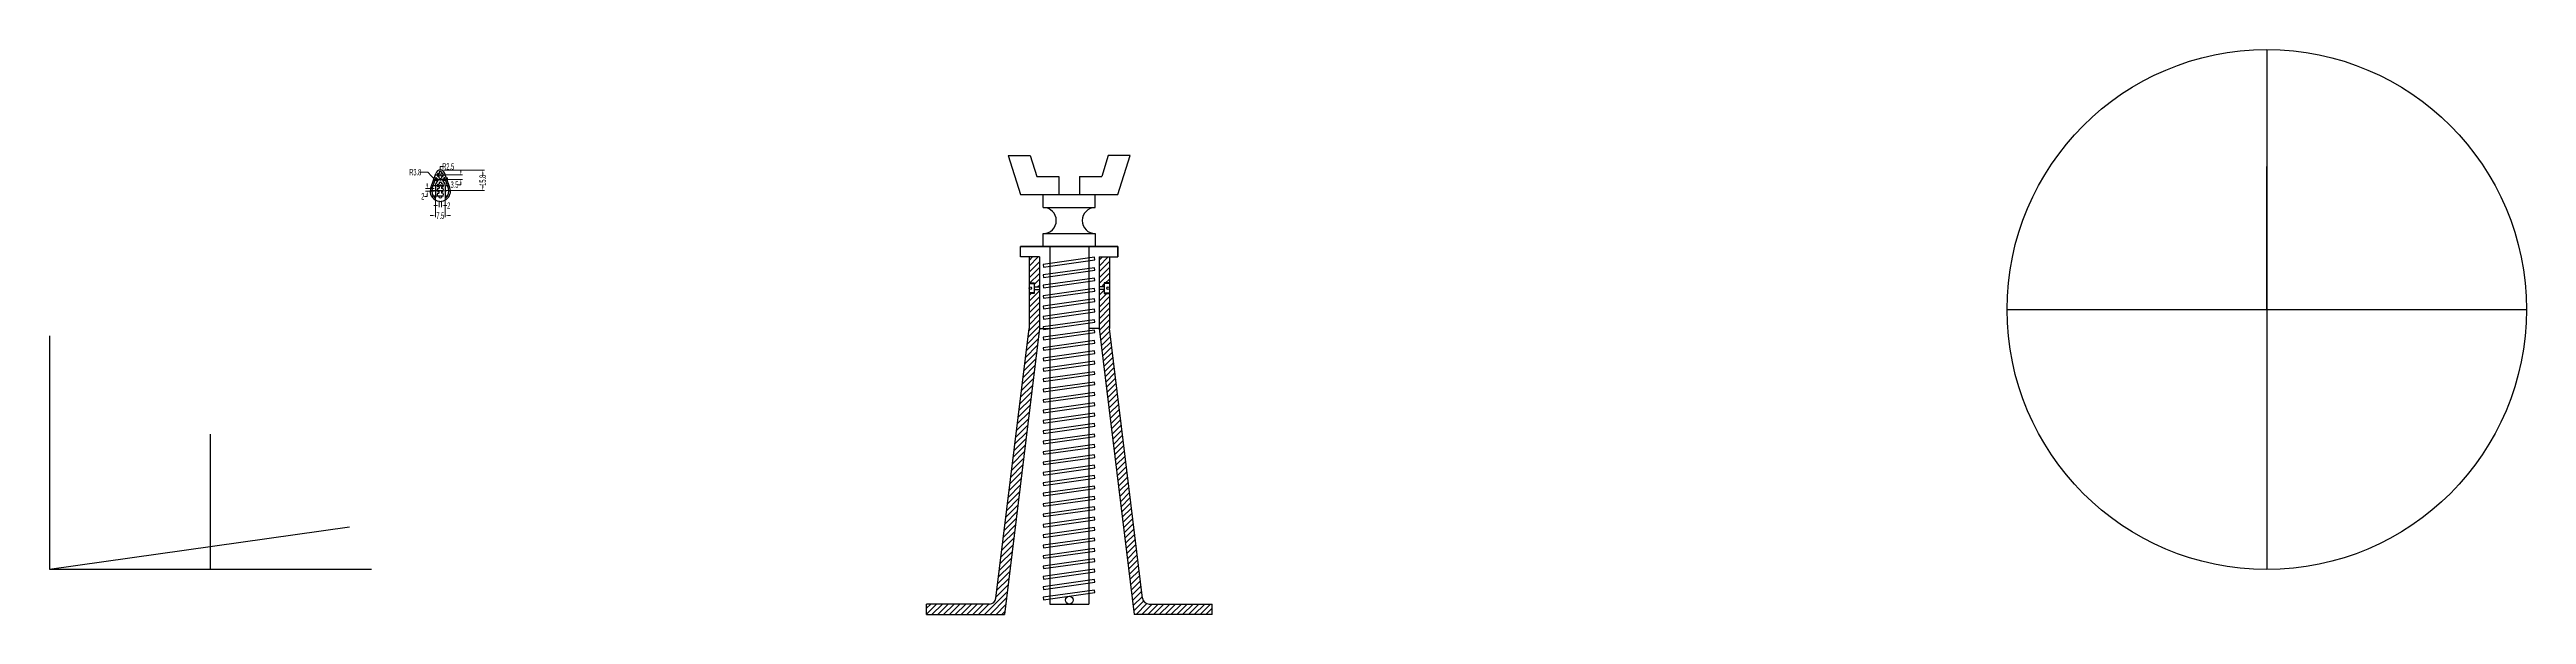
# Model space of a CAD drawing. Header units: millimetres. Extents: x 1568 to 31342, y 459 to 4403.
# Drawn here: x 18484 to 20391, y 2819 to 3254 of the extents above; entities that cross this region are included whole.
import ezdxf

# ---------------------------------------------------------------- set-up
doc = ezdxf.new("R2010")
doc.units = ezdxf.units.MM
doc.header["$LTSCALE"] = 0.5
doc.linetypes.add('CENTER2', pattern=[28.575, 19.05, -3.175, 3.175, -3.175])
doc.layers.add('doted line', color=7, linetype='CENTER2')
doc.layers.add('drawing', color=7, linetype='Continuous')
doc.styles.get("Standard").update_dxf_attribs({"font": 'arial.ttf', "width": 0.5})
doc.dimstyles.new('sarthak', dxfattribs={"dimtxt": 5, "dimasz": 2, "dimexe": 1.25, "dimexo": 3, "dimtad": 0, "dimtoh": 1, "dimdec": 1, "dimdsep": 46, "dimtxsty": 'Standard', "dimcen": 1, "dimclrd": 6, "dimclre": 6, "dimclrt": 6, "dimadec": 0, "dimazin": 0, "dimtfac": 1, "dimtdec": 1, "dimtofl": 0, "dimtmove": 0, "dimatfit": 3, "dimfxl": 1, "dimlwd": 0, "dimlwe": 0, "dimarcsym": 0})

# ---------------------------------------------------------------- blocks, each defined once
blk = doc.blocks.new('*D721')
at = {"layer": 'Defpoints', "color": 0, "transparency": 16777216}
for p in [(18783.6, 3140.5), (18785.6, 3140.5), (18785.6, 3133.7)]:
    blk.add_point(p, dxfattribs=at)
at = {"layer": 'doted line', "color": 6, "linetype": 'Continuous', "lineweight": 0, "transparency": 16777216}
for p, q in [((18781.6, 3133.7), (18779.6, 3133.7)), ((18783.6, 3137.5), (18783.6, 3132.5)), ((18785.6, 3137.5), (18785.6, 3132.5)), ((18787.6, 3133.7), (18789.6, 3133.7))]:
    blk.add_line(p, q, dxfattribs=at)
at = {"layer": 'doted line', "color": 6, "transparency": 16777216}
for points in [[(18781.6, 3134.1), (18781.6, 3133.4), (18783.6, 3133.7)], [(18787.6, 3134.1), (18787.6, 3133.4), (18785.6, 3133.7)]]:
    blk.add_solid(points, dxfattribs=at)
at = {"layer": 'doted line', "color": 6, "transparency": 16777216, "insert": (18791.1, 3133.7), "char_height": 5, "attachment_point": 5}
blk.add_mtext('2', dxfattribs=at)
blk = doc.blocks.new('*D722')
at = {"layer": 'Defpoints', "color": 0, "transparency": 16777216}
for p in [(18780.9, 3142.7), (18788.4, 3142.7), (18788.4, 3126)]:
    blk.add_point(p, dxfattribs=at)
at = {"layer": 'doted line', "color": 6, "linetype": 'Continuous', "lineweight": 0, "transparency": 16777216}
for p, q in [((18780.9, 3139.7), (18780.9, 3124.8)), ((18788.4, 3139.7), (18788.4, 3124.8)), ((18778.9, 3126), (18776.9, 3126)), ((18790.4, 3126), (18792.4, 3126))]:
    blk.add_line(p, q, dxfattribs=at)
at = {"layer": 'doted line', "color": 6, "transparency": 16777216}
for points in [[(18778.9, 3126.4), (18778.9, 3125.7), (18780.9, 3126)], [(18790.4, 3126.4), (18790.4, 3125.7), (18788.4, 3126)]]:
    blk.add_solid(points, dxfattribs=at)
at = {"layer": 'doted line', "color": 6, "transparency": 16777216, "insert": (18784.6, 3126), "char_height": 5, "attachment_point": 5}
blk.add_mtext('7.5', dxfattribs=at)
blk = doc.blocks.new('*D723')
at = {"layer": 'Defpoints', "color": 0, "transparency": 16777216}
for p in [(18784.9, 3157.3), (18784.9, 3153.8), (18800.4, 3153.8)]:
    blk.add_point(p, dxfattribs=at)
at = {"layer": 'doted line', "color": 6, "linetype": 'Continuous', "lineweight": 0, "transparency": 16777216}
for p, q in [((18787.9, 3157.3), (18801.6, 3157.3)), ((18787.9, 3153.8), (18801.6, 3153.8)), ((18800.4, 3149.8), (18798.4, 3149.8)), ((18800.4, 3159.3), (18800.4, 3161.3)), ((18800.4, 3151.8), (18800.4, 3149.8))]:
    blk.add_line(p, q, dxfattribs=at)
at = {"layer": 'doted line', "color": 6, "transparency": 16777216}
for points in [[(18800.1, 3159.3), (18800.7, 3159.3), (18800.4, 3157.3)], [(18800.1, 3151.8), (18800.7, 3151.8), (18800.4, 3153.8)]]:
    blk.add_solid(points, dxfattribs=at)
at = {"layer": 'doted line', "color": 6, "transparency": 16777216, "insert": (18795.5, 3149.8), "char_height": 5, "attachment_point": 5}
blk.add_mtext('3.5', dxfattribs=at)
blk = doc.blocks.new('*D724')
at = {"layer": 'Defpoints', "color": 0, "transparency": 16777216}
for p in [(18784.6, 3161.1), (18817.3, 3161.1), (18784.9, 3145.3)]:
    blk.add_point(p, dxfattribs=at)
at = {"layer": 'doted line', "color": 6, "linetype": 'Continuous', "lineweight": 0, "transparency": 16777216}
for p, q in [((18787.6, 3161.1), (18818.6, 3161.1)), ((18817.3, 3159.1), (18817.3, 3156.9)), ((18817.3, 3147.3), (18817.3, 3149.4)), ((18787.9, 3145.3), (18818.6, 3145.3))]:
    blk.add_line(p, q, dxfattribs=at)
at = {"layer": 'doted line', "color": 6, "transparency": 16777216}
for points in [[(18817, 3159.1), (18817.6, 3159.1), (18817.3, 3161.1)], [(18817, 3147.3), (18817.6, 3147.3), (18817.3, 3145.3)]]:
    blk.add_solid(points, dxfattribs=at)
at = {"layer": 'doted line', "color": 6, "transparency": 16777216, "insert": (18817.3, 3153.2), "char_height": 5, "attachment_point": 5, "rotation": 90}
blk.add_mtext('15.8', dxfattribs=at)
blk = doc.blocks.new('*D725')
at = {"layer": 'Defpoints', "color": 0, "transparency": 16777216}
for p in [(18784.1, 3154.3), (18785.1, 3154.3), (18785.1, 3153.1)]:
    blk.add_point(p, dxfattribs=at)
at = {"layer": 'doted line', "color": 6, "linetype": 'Continuous', "lineweight": 0, "transparency": 16777216}
for p, q in [((18782.1, 3153.1), (18780.1, 3153.1)), ((18784.1, 3151.3), (18784.1, 3151.9)), ((18785.1, 3151.3), (18785.1, 3151.9)), ((18787.1, 3153.1), (18789.1, 3153.1))]:
    blk.add_line(p, q, dxfattribs=at)
at = {"layer": 'doted line', "color": 6, "transparency": 16777216}
for points in [[(18782.1, 3153.4), (18782.1, 3152.8), (18784.1, 3153.1)], [(18787.1, 3153.4), (18787.1, 3152.8), (18785.1, 3153.1)]]:
    blk.add_solid(points, dxfattribs=at)
at = {"layer": 'doted line', "color": 6, "transparency": 16777216, "insert": (18790.2, 3153.1), "char_height": 5, "attachment_point": 5}
blk.add_mtext('1', dxfattribs=at)
blk = doc.blocks.new('*D720')
at = {"layer": 'Defpoints', "color": 0, "transparency": 16777216}
for p in [(18784.6, 3159.8), (18784.6, 3157.3)]:
    blk.add_point(p, dxfattribs=at)
at = {"layer": 'doted line', "color": 6, "lineweight": 0, "transparency": 16777216}
for p, q in [((18783.6, 3157.3), (18785.6, 3157.3)), ((18784.6, 3156.3), (18784.6, 3158.3))]:
    blk.add_line(p, q, dxfattribs=at)
at = {"layer": 'doted line', "color": 6, "linetype": 'Continuous', "lineweight": 0, "transparency": 16777216}
for p, q in [((18786.6, 3163.8), (18784.6, 3163.8)), ((18784.6, 3163.8), (18784.6, 3161.8))]:
    blk.add_line(p, q, dxfattribs=at)
at = {"layer": 'doted line', "color": 6, "transparency": 16777216}
blk.add_solid([(18784.3, 3161.8), (18784.9, 3161.8), (18784.6, 3159.8)], dxfattribs=at)
at = {"layer": 'doted line', "color": 6, "transparency": 16777216, "insert": (18790.7, 3163.8), "char_height": 5, "attachment_point": 5}
blk.add_mtext('R2.5', dxfattribs=at)
blk = doc.blocks.new('*D726')
at = {"layer": 'Defpoints', "color": 0, "transparency": 16777216}
for p in [(18782, 3152), (18784.6, 3149.3)]:
    blk.add_point(p, dxfattribs=at)
at = {"layer": 'doted line', "color": 6, "linetype": 'Continuous', "lineweight": 0, "transparency": 16777216}
for p, q in [((18769.4, 3159.4), (18774.9, 3159.4)), ((18774.9, 3159.4), (18780.6, 3153.4))]:
    blk.add_line(p, q, dxfattribs=at)
at = {"layer": 'doted line', "color": 6, "lineweight": 0, "transparency": 16777216}
for p, q in [((18783.6, 3149.3), (18785.6, 3149.3)), ((18784.6, 3148.3), (18784.6, 3150.3))]:
    blk.add_line(p, q, dxfattribs=at)
at = {"layer": 'doted line', "color": 6, "transparency": 16777216}
blk.add_solid([(18780.9, 3153.7), (18780.4, 3153.2), (18782, 3152)], dxfattribs=at)
at = {"layer": 'doted line', "color": 6, "transparency": 16777216, "insert": (18765.3, 3159.4), "char_height": 5, "attachment_point": 5}
blk.add_mtext('R3.8', dxfattribs=at)
blk = doc.blocks.new('*D727')
at = {"layer": 'Defpoints', "color": 0, "transparency": 16777216}
for p in [(18774.5, 3144.8), (18782.8, 3146.8), (18782.8, 3144.8)]:
    blk.add_point(p, dxfattribs=at)
at = {"layer": 'doted line', "color": 6, "linetype": 'Continuous', "lineweight": 0, "transparency": 16777216}
for p, q in [((18774.5, 3148.8), (18774.5, 3150.8)), ((18774.5, 3140.8), (18772.5, 3140.8)), ((18779.8, 3146.8), (18773.3, 3146.8)), ((18779.8, 3144.8), (18773.3, 3144.8)), ((18774.5, 3142.8), (18774.5, 3140.8))]:
    blk.add_line(p, q, dxfattribs=at)
at = {"layer": 'doted line', "color": 6, "transparency": 16777216}
for points in [[(18774.2, 3148.8), (18774.8, 3148.8), (18774.5, 3146.8)], [(18774.2, 3142.8), (18774.8, 3142.8), (18774.5, 3144.8)]]:
    blk.add_solid(points, dxfattribs=at)
at = {"layer": 'doted line', "color": 6, "transparency": 16777216, "insert": (18771.1, 3140.8), "char_height": 5, "attachment_point": 5}
blk.add_mtext('2', dxfattribs=at)

msp = doc.modelspace()

# ---------------------------------------------------------------- hatches: boundary and pattern name
at = {"layer": 'drawing', "true_color": 0xffffff}
h = msp.add_hatch(dxfattribs=at)
h.set_pattern_fill('ANSI31')
h.paths.add_polyline_path([(19246.009, 3094.19), (19238.009, 3094.19), (19238.009, 3073.69), (19242.009, 3073.69), (19242.009, 3071.19), (19246.009, 3071.19)])
h.paths.add_polyline_path([(19246.009, 3069.19), (19242.009, 3069.19), (19242.009, 3066.69), (19238.009, 3066.69), (19238.009, 3039.19), (19212.53, 2831.581, -0.37888224), (19207.567, 2827.19), (19159.009, 2827.19), (19159.009, 2819.19), (19219.009, 2819.19), (19246.009, 3039.19)])
h.paths.add_polyline_path([(19300.009, 3066.69), (19296.009, 3066.69), (19296.009, 3069.19), (19292.009, 3069.19), (19292.009, 3039.19), (19319.009, 2819.19), (19379.009, 2819.19), (19379.009, 2827.19), (19330.451, 2827.19, -0.37888224), (19325.488, 2831.581), (19300.009, 3039.19)])
h.paths.add_polyline_path([(19300.009, 3094.19), (19292.009, 3094.19), (19292.009, 3071.19), (19296.009, 3071.19), (19296.009, 3073.69), (19300.009, 3073.69)])

# ---------------------------------------------------------------- linework, layer by layer
for p, q in [((18777.224, 3147.317), (18781.056, 3158.519)), ((18778.359, 3146.929), (18781.301, 3155.529)), ((18780.854, 3149.306), (18780.854, 3139.861)), ((18782.313, 3158.306), (18783.354, 3158.306)), ((18782.313, 3156.306), (18783.354, 3156.306)), ((18782.313, 3150.306), (18783.354, 3150.306)), ((18782.313, 3148.306), (18783.354, 3148.306)), ((18782.839, 3153.997), (18782.839, 3153.874)), ((18783.604, 3159.597), (18783.604, 3158.556)), ((18783.604, 3155.014), (18783.604, 3156.056)), ((18783.604, 3151.597), (18783.604, 3150.556)), ((18783.604, 3148.056), (18783.604, 3147.014)), ((18785.604, 3159.597), (18785.604, 3158.556)), ((18785.604, 3156.056), (18785.604, 3155.014)), ((18785.604, 3151.597), (18785.604, 3150.556)), ((18785.604, 3148.056), (18785.604, 3147.014)), ((18786.895, 3158.306), (18785.854, 3158.306)), ((18785.854, 3156.306), (18786.895, 3156.306)), ((18786.895, 3150.306), (18785.854, 3150.306)), ((18785.854, 3148.306), (18786.895, 3148.306)), ((18786.369, 3153.997), (18786.369, 3153.874)), ((18790.849, 3146.929), (18787.907, 3155.529)), ((18791.984, 3147.317), (18788.152, 3158.519)), ((18788.354, 3149.306), (18788.354, 3139.861)), ((18782.313, 3146.764), (18783.354, 3146.764)), ((18782.313, 3144.764), (18783.354, 3144.764)), ((18782.313, 3143.223), (18783.354, 3143.223)), ((18782.313, 3141.223), (18783.354, 3141.223)), ((18783.604, 3143.473), (18783.604, 3144.514)), ((18783.604, 3139.932), (18783.604, 3140.973)), ((18785.604, 3144.514), (18785.604, 3143.473)), ((18785.604, 3140.973), (18785.604, 3139.932)), ((18786.895, 3146.764), (18785.854, 3146.764)), ((18785.854, 3144.764), (18786.895, 3144.764)), ((18786.895, 3143.223), (18785.854, 3143.223)), ((18785.854, 3141.223), (18786.895, 3141.223))]:
    msp.add_line(p, q)
for centre, radius, start, end in [((18784.604, 3149.306), 3.75, 133.031473, 180), ((18784.604, 3157.306), 3.75, 18.884441, 161.115559), ((18784.604, 3157.306), 3.75, 208.271916, 241.92242), ((18780.339, 3153.874), 2.5, 313.031473, 0), ((18784.604, 3157.306), 2.5, 156.421822, 203.578178), ((18784.604, 3149.306), 2.5, 156.421822, 203.578178), ((18783.354, 3158.556), 0.25, 270, 360), ((18783.354, 3156.056), 0.25, 0, 90), ((18783.354, 3150.556), 0.25, 270, 360), ((18783.354, 3148.056), 0.25, 0, 90), ((18784.604, 3157.306), 2.5, 66.421822, 113.578178), ((18784.604, 3157.306), 2.5, 246.421822, 258.463041), ((18784.604, 3149.306), 2.5, 66.421822, 113.578178), ((18784.604, 3153.806), 0.5, 180, 0), ((18784.604, 3157.306), 2.5, 281.536959, 293.578178), ((18785.854, 3158.556), 0.25, 180, 270), ((18785.854, 3156.056), 0.25, 90, 180), ((18785.854, 3150.556), 0.25, 180, 270), ((18785.854, 3148.056), 0.25, 90, 180), ((18784.604, 3157.306), 3.75, 298.07758, 331.728084), ((18788.869, 3153.874), 2.5, 180, 226.968527), ((18784.604, 3157.306), 2.5, 336.421822, 23.578178), ((18784.604, 3149.306), 2.5, 336.421822, 23.578178), ((18784.604, 3149.306), 3.75, 0, 46.968527), ((18784.604, 3144.793), 7.8, 161.115559, 18.884441), ((18784.604, 3144.793), 6.6, 161.115136, 230.955687), ((18780.604, 3139.861), 0.25, 230.955687, 0), ((18784.604, 3145.764), 2.5, 156.421822, 203.578178), ((18784.604, 3142.223), 2.5, 156.421822, 203.578178), ((18783.354, 3147.014), 0.25, 270, 360), ((18783.354, 3144.514), 0.25, 0, 90), ((18783.354, 3143.473), 0.25, 270, 360), ((18783.354, 3140.973), 0.25, 0, 90), ((18784.604, 3142.223), 2.5, 246.421822, 293.578178), ((18785.854, 3147.014), 0.25, 180, 270), ((18785.854, 3144.514), 0.25, 90, 180), ((18785.854, 3143.473), 0.25, 180, 270), ((18785.854, 3140.973), 0.25, 90, 180), ((18784.604, 3145.764), 2.5, 336.421822, 23.578178), ((18784.604, 3142.223), 2.5, 336.421822, 23.578178), ((18788.604, 3139.861), 0.25, 180, 309.044313), ((18784.604, 3144.793), 6.6, 309.044313, 18.884865)]:
    msp.add_arc(centre, radius, start, end)
at = {"layer": 'doted line'}
for p, q in [((18777.904, 3149.306), (18791.304, 3149.306)), ((18779.443, 3153.806), (18789.764, 3153.806)), ((18780.641, 3157.306), (18788.567, 3157.306)), ((18784.104, 3154.856), (18784.104, 3153.806)), ((18785.104, 3154.856), (18785.104, 3153.806)), ((18776.821, 3145.306), (18792.387, 3145.306)), ((18777.627, 3141.306), (18791.581, 3141.306))]:
    msp.add_line(p, q, dxfattribs=at)
at = {"layer": 'drawing'}
for p, q in [((20191.322, 3253.76), (20191.322, 2853.76)), ((19222.009, 3172.19), (19231.509, 3142.19)), ((19222.009, 3172.19), (19239.009, 3172.19)), ((19239.009, 3172.19), (19244.009, 3156.19)), ((19299.009, 3172.19), (19294.009, 3156.19)), ((19316.009, 3172.19), (19299.009, 3172.19)), ((19306.509, 3142.19), (19316.009, 3172.19)), ((19244.009, 3156.19), (19261.009, 3156.19)), ((19261.009, 3156.19), (19261.009, 3142.19)), ((19277.009, 3156.19), (19277.009, 3142.19)), ((19277.009, 3156.19), (19294.009, 3156.19)), ((20191.322, 3123.76), (20191.322, 3163.76)), ((19231.509, 3142.19), (19306.509, 3142.19)), ((19249.009, 3132.19), (19249.009, 3142.19)), ((19249.009, 3132.19), (19289.009, 3132.19)), ((19289.009, 3132.19), (19289.009, 3142.19)), ((19249.009, 3102.19), (19249.009, 3112.19)), ((19249.009, 3112.19), (19289.009, 3112.19)), ((19289.009, 3112.19), (19289.009, 3102.19)), ((20191.322, 3053.76), (20191.322, 3123.76)), ((19231.509, 3102.19), (19306.509, 3102.19)), ((19231.509, 3094.19), (19231.509, 3102.19)), ((19306.509, 3102.19), (19231.509, 3102.19)), ((19246.009, 3094.19), (19231.509, 3094.19)), ((19238.009, 3094.19), (19238.009, 3039.19)), ((19246.009, 3094.19), (19246.009, 3039.19)), ((19289.009, 3102.19), (19249.009, 3102.19)), ((19254.009, 3102.19), (19254.009, 2827.19)), ((19284.009, 3102.19), (19284.009, 2827.19)), ((19284.009, 3094.19), (19284.009, 2827.19)), ((19292.009, 3094.19), (19306.509, 3094.19)), ((19292.009, 3094.19), (19292.009, 3039.19)), ((19300.009, 3094.19), (19300.009, 3039.19)), ((19306.509, 3102.19), (19306.509, 3094.19)), ((19306.509, 3094.19), (19306.509, 3102.19)), ((19238.009, 3074.19), (19242.009, 3074.19)), ((19238.009, 3073.69), (19242.009, 3073.69)), ((19242.009, 3074.19), (19242.009, 3066.19)), ((19296.009, 3074.19), (19296.009, 3066.19)), ((19300.009, 3074.19), (19296.009, 3074.19)), ((19300.009, 3073.69), (19296.009, 3073.69)), ((19242.009, 3066.69), (19238.009, 3066.69)), ((19242.009, 3066.19), (19238.009, 3066.19)), ((19242.009, 3071.19), (19246.009, 3071.19)), ((19242.009, 3069.19), (19246.009, 3069.19)), ((19296.009, 3071.19), (19292.009, 3071.19)), ((19296.009, 3069.19), (19292.009, 3069.19)), ((19296.009, 3066.69), (19300.009, 3066.69)), ((19296.009, 3066.19), (19300.009, 3066.19)), ((19991.322, 3053.76), (20391.322, 3053.76)), ((18483.624, 3033.55), (18483.624, 2854.102)), ((19212.53, 2831.581), (19238.009, 3039.19)), ((19246.009, 3039.19), (19219.009, 2819.19)), ((19246.009, 3039.19), (19254.009, 3039.19)), ((19292.009, 3039.19), (19284.009, 3039.19)), ((19292.009, 3039.19), (19319.009, 2819.19)), ((19325.488, 2831.581), (19300.009, 3039.19)), ((18607.655, 2854.102), (18607.655, 2957.744)), ((18483.624, 2854.102), (18714.533, 2886.554)), ((18483.624, 2854.102), (18731.686, 2854.102)), ((19159.009, 2819.19), (19159.009, 2827.19)), ((19207.567, 2827.19), (19159.009, 2827.19)), ((19254.009, 2827.19), (19284.009, 2827.19)), ((19330.451, 2827.19), (19379.009, 2827.19)), ((19379.009, 2819.19), (19379.009, 2827.19)), ((19159.009, 2819.19), (19219.009, 2819.19)), ((19379.009, 2819.19), (19319.009, 2819.19))]:
    msp.add_line(p, q, dxfattribs=at)
for points in [[(19288.536, 3093.954), (19248.925, 3088.387), (19249.204, 3086.406), (19288.814, 3091.973)], [(19288.536, 3085.954), (19248.925, 3080.387), (19249.204, 3078.406), (19288.814, 3083.973)], [(19288.536, 3077.954), (19248.925, 3072.387), (19249.204, 3070.406), (19288.814, 3075.973)], [(19288.536, 3069.954), (19248.925, 3064.387), (19249.204, 3062.406), (19288.814, 3067.973)], [(19288.536, 3061.954), (19248.925, 3056.387), (19249.204, 3054.406), (19288.814, 3059.973)], [(19288.536, 3053.954), (19248.925, 3048.387), (19249.204, 3046.406), (19288.814, 3051.973)], [(19288.536, 3045.954), (19248.925, 3040.387), (19249.204, 3038.406), (19288.814, 3043.973)], [(19288.536, 3037.954), (19248.925, 3032.387), (19249.204, 3030.406), (19288.814, 3035.973)], [(19288.536, 3029.954), (19248.925, 3024.387), (19249.204, 3022.406), (19288.814, 3027.973)], [(19288.536, 3021.954), (19248.925, 3016.387), (19249.204, 3014.406), (19288.814, 3019.973)], [(19288.536, 3013.954), (19248.925, 3008.387), (19249.204, 3006.406), (19288.814, 3011.973)], [(19288.536, 3005.954), (19248.925, 3000.387), (19249.204, 2998.406), (19288.814, 3003.973)], [(19288.536, 2997.954), (19248.925, 2992.387), (19249.204, 2990.406), (19288.814, 2995.973)], [(19288.536, 2989.954), (19248.925, 2984.387), (19249.204, 2982.406), (19288.814, 2987.973)], [(19288.536, 2981.954), (19248.925, 2976.387), (19249.204, 2974.406), (19288.814, 2979.973)], [(19288.536, 2973.954), (19248.925, 2968.387), (19249.204, 2966.406), (19288.814, 2971.973)], [(19288.536, 2965.954), (19248.925, 2960.387), (19249.204, 2958.406), (19288.814, 2963.973)], [(19288.536, 2957.954), (19248.925, 2952.387), (19249.204, 2950.406), (19288.814, 2955.973)], [(19288.536, 2949.954), (19248.925, 2944.387), (19249.204, 2942.406), (19288.814, 2947.973)], [(19288.536, 2941.954), (19248.925, 2936.387), (19249.204, 2934.406), (19288.814, 2939.973)], [(19288.536, 2933.954), (19248.925, 2928.387), (19249.204, 2926.406), (19288.814, 2931.973)], [(19288.536, 2925.954), (19248.925, 2920.387), (19249.204, 2918.406), (19288.814, 2923.973)], [(19288.536, 2917.954), (19248.925, 2912.387), (19249.204, 2910.406), (19288.814, 2915.973)], [(19288.536, 2909.954), (19248.925, 2904.387), (19249.204, 2902.406), (19288.814, 2907.973)], [(19288.536, 2901.954), (19248.925, 2896.387), (19249.204, 2894.406), (19288.814, 2899.973)], [(19288.536, 2893.954), (19248.925, 2888.387), (19249.204, 2886.406), (19288.814, 2891.973)], [(19288.536, 2885.954), (19248.925, 2880.387), (19249.204, 2878.406), (19288.814, 2883.973)], [(19288.536, 2877.954), (19248.925, 2872.387), (19249.204, 2870.406), (19288.814, 2875.973)], [(19288.536, 2869.954), (19248.925, 2864.387), (19249.204, 2862.406), (19288.814, 2867.973)], [(19288.536, 2861.954), (19248.925, 2856.387), (19249.204, 2854.406), (19288.814, 2859.973)], [(19288.536, 2853.954), (19248.925, 2848.387), (19249.204, 2846.406), (19288.814, 2851.973)], [(19288.536, 2845.954), (19248.925, 2840.387), (19249.204, 2838.406), (19288.814, 2843.973)], [(19288.536, 2845.954), (19248.925, 2840.387), (19249.204, 2838.406), (19288.814, 2843.973)], [(19288.536, 2837.954), (19248.925, 2832.387), (19249.204, 2830.406), (19288.814, 2835.973)]]:
    msp.add_lwpolyline(points, close=True, dxfattribs=at)
for centre, radius in [((20191.322, 3053.76), 200), ((19239.009, 3070.19), 1), ((19299.009, 3070.19), 1), ((19269.009, 2830.19), 3)]:
    msp.add_circle(centre, radius, dxfattribs=at)
for centre, radius, start, end in [((19249.009, 3122.19), 10, 270, 90), ((19289.009, 3122.19), 10, 90, 270), ((19207.567, 2832.19), 5, 270, 353.003234), ((19330.451, 2832.19), 5, 186.996766, 270)]:
    msp.add_arc(centre, radius, start, end, dxfattribs=at)

# ---------------------------------------------------------------- dimensions: what is measured, and where the dimension line sits
at = {"layer": 'doted line'}
dim = msp.add_radius_dim(center=(18784.604, 3157.306), mpoint=(18784.604, 3159.806), dimstyle='sarthak', dxfattribs=at)
dim.commit()
dim.dimension.update_dxf_attribs({"geometry": '*D720', "text_midpoint": (18790.71, 3163.806)})
dim = msp.add_radius_dim(center=(18784.604, 3149.306), mpoint=(18782.001, 3152.006), dimstyle='sarthak', dxfattribs=at)
dim.commit()
dim.dimension.update_dxf_attribs({"geometry": '*D726', "text_midpoint": (18765.33, 3159.369), "dimtype": 164})
for base, p1, p2, picture, middle in [((18774.515, 3144.764), (18782.833, 3146.764), (18782.833, 3144.764), '*D727', (18771.062, 3140.764)), ((18817.312519924, 3161.055682022), (18784.86554369, 3145.305682022), (18784.603884632, 3161.055682022), '*D724', (18817.312519924, 3153.180682022)), ((18800.387, 3153.806), (18784.856, 3157.306), (18784.856, 3153.806), '*D723', (18795.477, 3149.806))]:
    dim = msp.add_linear_dim(base=base, p1=p1, p2=p2, angle=90, dimstyle='sarthak', dxfattribs=at)
    dim.commit()
    dim.dimension.update_dxf_attribs({"geometry": picture, "text_midpoint": middle})
for base, p1, p2, picture, middle in [((18785.104, 3153.111), (18784.104, 3154.331), (18785.104, 3154.331), '*D725', (18790.189, 3153.111)), ((18788.354, 3126.018), (18780.854, 3142.683), (18788.354, 3142.683), '*D722', (18784.604, 3126.018)), ((18785.604, 3133.723), (18783.604, 3140.452), (18785.604, 3140.452), '*D721', (18791.057, 3133.723))]:
    dim = msp.add_linear_dim(base=base, p1=p1, p2=p2, dimstyle='sarthak', dxfattribs=at)
    dim.commit()
    dim.dimension.update_dxf_attribs({"geometry": picture, "text_midpoint": middle})

doc.saveas('drawing.dxf')
